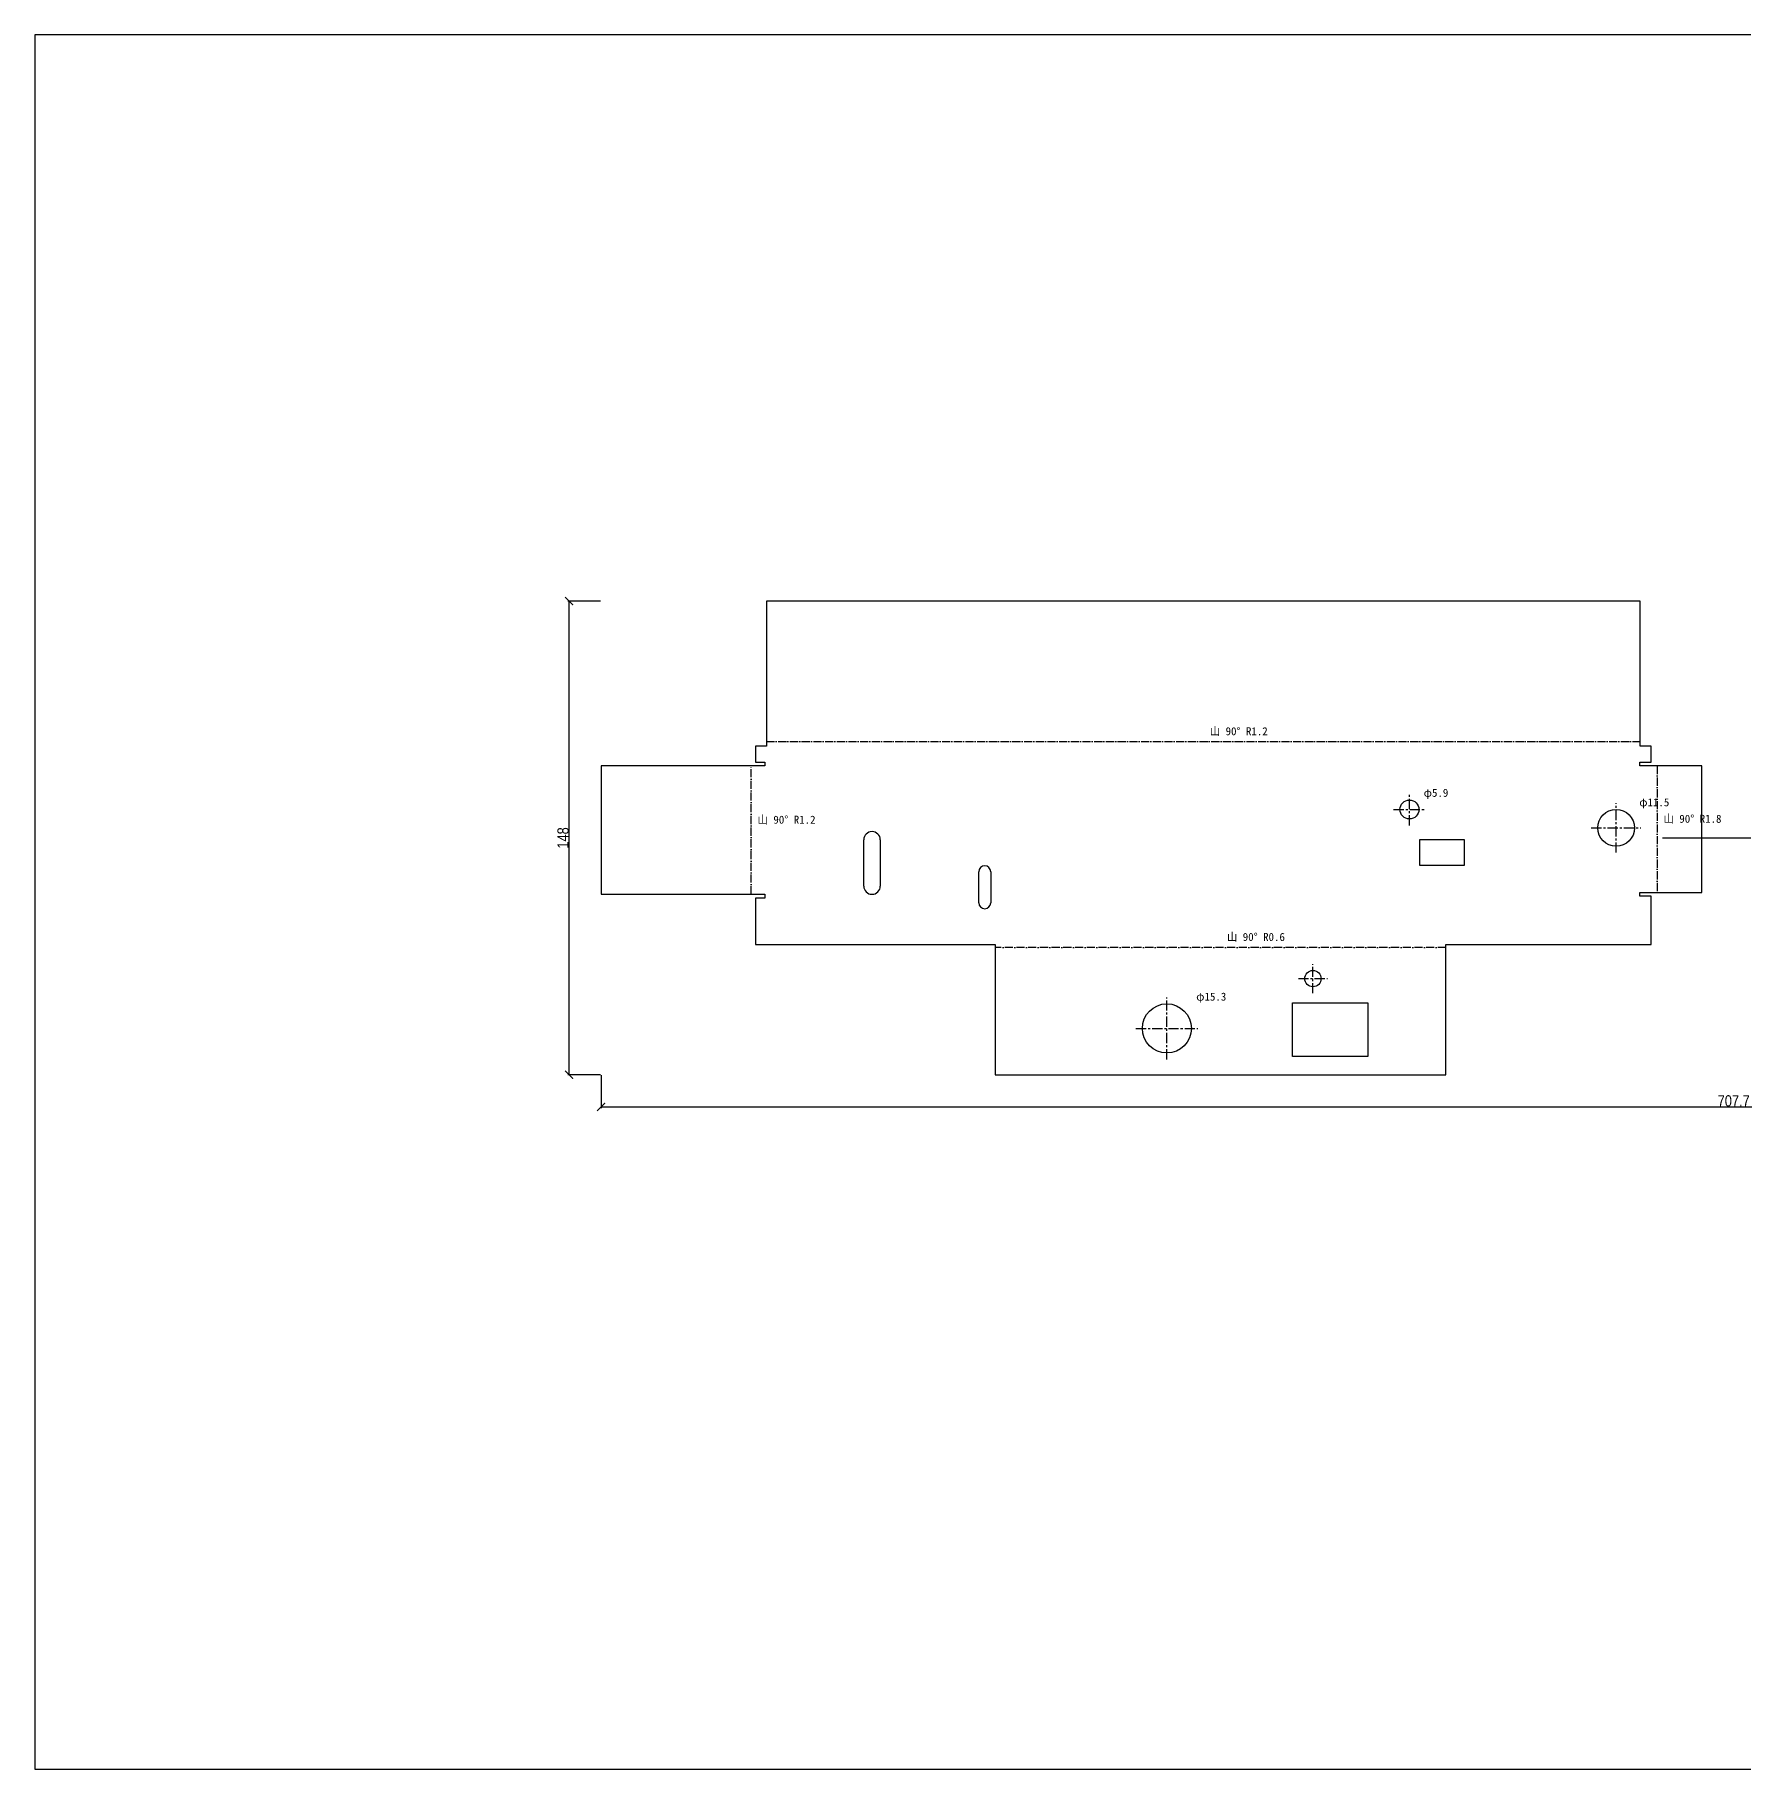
# Model space of a CAD drawing. Header units: millimetres. Extents: x -225 to 896, y -258 to 284.
# Drawn here: x -225 to 309, y -258 to 284 of the extents above; entities that cross this region are included whole.
import ezdxf

# ---------------------------------------------------------------- set-up
doc = ezdxf.new("R2010")
doc.units = ezdxf.units.MM
doc.linetypes.add('CENTER', pattern=[5.08, 3.175, -0.635, 0.635, -0.635])
doc.linetypes.add('DASHDOT', pattern=[3.556, 2.54, -0.508, 0, -0.508])
for name, color, linetype in [('BEND', 7, 'Continuous'), ('CENTER', 7, 'Continuous'), ('CUT', 7, 'Continuous'), ('DIM', 7, 'Continuous'), ('FRAME', 7, 'Continuous'), ('MARK', 7, 'Continuous'), ('TEXT', 7, 'Continuous')]:
    doc.layers.add(name, color=color, linetype=linetype)
doc.styles.add('OpenSansCondensed-Light', font='OpenSansCondensed-Light.ttf')
doc.dimstyles.new('EZDXF', dxfattribs={"dimtxt": 0.25, "dimasz": 0.175, "dimexe": 0.375, "dimexo": 0.125, "dimgap": 0.1, "dimtad": 1, "dimlfac": 100, "dimzin": 12, "dimdsep": 46, "dimtxsty": 'OpenSansCondensed-Light', "dimblk": 'ARCHTICK', "dimcen": 2.5, "dimazin": 3, "dimtfac": 0.5, "dimtmove": 2, "dimatfit": 3})

# ---------------------------------------------------------------- blocks, each defined once
blk = doc.blocks.new('_ARCHTICK')
at = {"color": 0, "linetype": 'BYBLOCK', "const_width": 0.15}
blk.add_lwpolyline([(-0.5, -0.5), (0.5, 0.5)], dxfattribs=at)

msp = doc.modelspace()

# ---------------------------------------------------------------- linework, layer by layer
at = {"layer": 'BEND', "color": 3, "linetype": 'DASHDOT'}
for p, q in [((3.4, 63.31), (276.31, 63.31)), ((-1.41, 15.65), (-1.41, 55.72)), ((281.6, 55.73), (281.6, 16.22)), ((215.64, -0.94), (74.79, -0.94))]:
    msp.add_line(p, q, dxfattribs=at)
at = {"layer": 'CENTER', "color": 1, "linetype": 'CENTER'}
for p, q in [((204.23, 37.16), (204.23, 47.08)), ((268.79, 28.64), (268.79, 44.12)), ((199.27, 42.12), (209.19, 42.12)), ((261.05, 36.38), (276.53, 36.38)), ((169.54, -10.72), (178.64, -10.72)), ((174.09, -15.27), (174.09, -6.17)), ((128.47, -35.92), (128.47, -16.59)), ((118.8, -26.25), (138.13, -26.25))]:
    msp.add_line(p, q, dxfattribs=at)
at = {"layer": 'CUT'}
for p, q in [((276.31, 107.21), (3.4, 107.21)), ((3.4, 107.21), (3.4, 61.89)), ((276.31, 61.89), (276.31, 107.21)), ((3.4, 61.89), (0, 61.89)), ((0, 61.89), (0, 56.92)), ((279.71, 61.89), (276.31, 61.89)), ((279.71, 56.93), (279.71, 61.89)), ((2.9, 55.72), (-48.3, 55.72)), ((-48.3, 55.72), (-48.3, 15.65)), ((0, 56.92), (2.9, 56.92)), ((2.9, 56.92), (2.9, 55.72)), ((276.21, 55.73), (276.21, 56.93)), ((276.21, 56.93), (279.71, 56.93)), ((295.53, 55.73), (276.21, 55.73)), ((295.53, 16.22), (295.53, 55.73)), ((33.75, 18.22), (33.75, 32.62)), ((38.94, 32.62), (38.94, 18.22)), ((207.47, 24.67), (207.47, 32.71)), ((207.47, 32.71), (221.37, 32.71)), ((221.37, 32.71), (221.37, 24.67)), ((69.71, 12.99), (69.71, 22.68)), ((73.44, 22.68), (73.44, 12.99)), ((221.37, 24.67), (207.47, 24.67)), ((-48.3, 15.65), (2.9, 15.65)), ((2.9, 14.45), (0, 14.45)), ((0, 14.45), (0, 0)), ((2.9, 15.65), (2.9, 14.45)), ((276.21, 15.02), (276.21, 16.22)), ((276.21, 16.22), (295.53, 16.22)), ((279.71, 15.02), (276.21, 15.02)), ((279.71, 0), (279.71, 15.02)), ((0, 0), (74.79, 0)), ((74.79, 0), (74.79, -40.76)), ((215.64, -40.76), (215.64, 0)), ((215.64, 0), (279.71, 0)), ((167.66, -35.07), (167.66, -18.26)), ((167.66, -18.26), (191.19, -18.26)), ((191.19, -18.26), (191.19, -35.07)), ((191.19, -35.07), (167.66, -35.07)), ((74.79, -40.76), (215.64, -40.76))]:
    msp.add_line(p, q, dxfattribs=at)
for centre, radius in [((204.23, 42.12), 2.96), ((268.79, 36.38), 5.74), ((174.09, -10.72), 2.55), ((128.47, -26.25), 7.67)]:
    msp.add_circle(centre, radius, dxfattribs=at)
for centre, radius, start, end in [((36.35, 32.62), 2.6, 0, 180), ((71.57, 22.68), 1.87, 0, 180), ((36.35, 18.22), 2.6, 180, 0), ((71.57, 12.99), 1.87, 180, 0)]:
    msp.add_arc(centre, radius, start, end, dxfattribs=at)
at = {"layer": 'FRAME'}
for p, q in [((896.29, 284.13), (-225.22, 284.13)), ((-225.22, 284.13), (-225.22, -257.68)), ((-225.22, -257.68), (896.29, -257.68))]:
    msp.add_line(p, q, dxfattribs=at)
at = {"layer": 'MARK'}
msp.add_line((283.34, 33.22), (327.73, 33.22), dxfattribs=at)

# ---------------------------------------------------------------- texts
at = {"layer": 'TEXT'}
for s, p in [('山 90° R1.2', (141.86, 65.31)), ('φ5.9', (208.69, 46.08)), ('φ11.5', (276.03, 43.12)), ('山 90° R1.2', (0.59, 37.68)), ('山 90° R1.8', (283.6, 37.97)), ('山 90° R0.6', (147.22, 1.06)), ('φ15.3', (137.63, -17.59))]:
    msp.add_text(s, height=2.5, dxfattribs=at).set_placement(p)

# ---------------------------------------------------------------- dimensions: what is measured, and where the dimension line sits
at = {"layer": 'DIM'}
msp.add_linear_dim(base=(-58.3, -40.76), p1=(-48.3, -40.76), p2=(-48.3, 107.21), angle=90, dimstyle='EZDXF', override={"dimtxt": 3.5, "dimasz": 2.5, "dimdec": 1, "dimlfac": 1}, dxfattribs=at).render()
msp.add_linear_dim(base=(-48.3, -50.76), p1=(-48.3, -40.76), p2=(659.37, -40.76), dimstyle='EZDXF', override={"dimtxt": 3.5, "dimasz": 2.5, "dimdec": 1, "dimlfac": 1}, dxfattribs=at).render()

doc.saveas('drawing.dxf')
